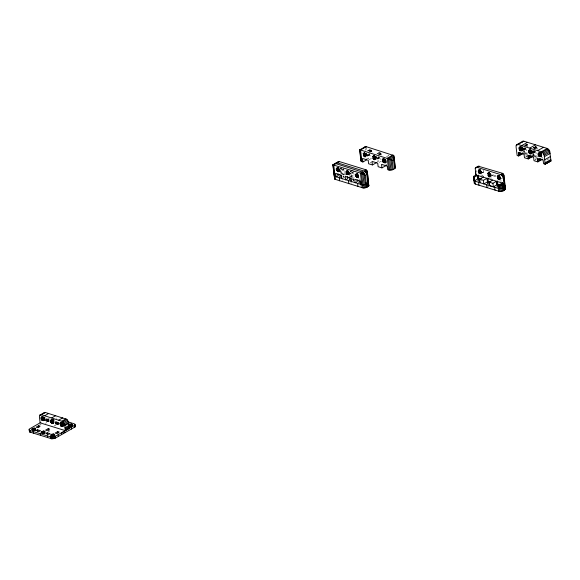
<?xml version="1.0" encoding="UTF-8"?>
<svg xmlns="http://www.w3.org/2000/svg" width="580" height="580" viewBox="0 0 580 580"><rect width="100%" height="100%" fill="white"/><g stroke="black" fill="none" stroke-linecap="round" stroke-linejoin="round"><path stroke-width="0.43" stroke-dasharray="2.9 2.17" d="M367.415 150.807C370.475 149.219 369.032 149.589 369.134 151.554M483.358 170.121C484.061 171.702 483.089 173.434 481.393 172.245M496.001 175.921C492.224 173.964 490.774 175.892 495.697 176.668M344.078 169.121C341.127 170.796 344.208 168.831 343.012 167.315M376.949 153.758C381.589 151.496 377.268 153.091 378.74 155.157M354.329 171.666L352.176 172.876L352.778 172.224M367.93 150.865L369.612 149.872M367.836 150.988L369.286 150.176M369.003 151.3L371.171 150.082L372.135 152.482M369.032 151.583L371.2 150.365M369.91 151.344L371.36 150.532M370.055 151.518L371.504 150.713M339.757 168.671L341.2 167.867M370.185 151.713L371.635 150.901M339.88 168.874L341.315 168.069M370.308 151.916L371.751 151.104M340.105 168.94L341.54 168.135C342.251 169.715 341.272 171.448 339.583 170.259M370.533 151.989L371.983 151.177M367.851 154.512L370.018 153.301M367.647 155.498L369.815 154.28M342.606 169.65L344.172 168.766M367.568 155.643L369.736 154.425M367.234 155.94L370.25 154.244M367.27 156.223L370.163 154.599M377.471 153.809L379.146 152.823M378.537 154.251L380.705 153.033L381.669 155.433M342.099 174.754L343.534 173.949L343.947 177.48M368.909 159.826L371.802 158.202M378.573 154.526L380.741 153.316M379.45 154.287L380.893 153.475M379.588 154.469L381.038 153.656M350.001 171.361L352.161 170.157M379.726 154.657L381.169 153.852M379.842 154.86L381.285 154.055M350.124 171.564L352.408 170.549M380.067 154.932L381.517 154.12M350.255 171.76L352.553 170.73M376.659 157.869L378.827 156.651M377.181 158.441L379.349 157.231M348.515 174.631L351.306 173.043L351.154 171.738M352.14 172.594L354.3 171.383M377.007 158.71L379.269 157.368M376.688 158.92L379.791 157.187M348.551 174.906L351.306 173.043M370.047 162.951L371.497 162.139M376.804 159.166L380.422 157.144M386.483 156.701L388.651 155.491L387.114 156.658M350.914 178.103L353.068 176.9L353.488 180.424M379.168 162.364L381.343 161.153M524.878 145.348L527.046 144.094M524.893 145.45L527.061 144.231L527.988 146.319M524.907 145.587L527.068 144.326M525.059 145.754L527.227 144.536M525.929 145.529L527.372 144.717M526.06 145.718L527.503 144.906M526.176 145.921L527.626 145.109M522.123 148.915L524.298 147.697M522.167 149.256L524.335 148.038M522.181 149.408L525.291 147.748M525.799 147.378L527.967 146.16M522.203 149.56L525.096 147.936M523.392 149.053L525.56 147.835M522.239 149.894L525.857 147.871M523.189 149.618L525.958 147.958M481.922 172.818L483.358 172.013M523.515 149.502L525.893 148.204M481.03 173.485L483.589 172.086M525.915 148.357L523.109 149.952L525.284 148.777M523.131 150.184L526.016 148.465M523.138 150.227L526.031 148.611M523.573 150.314L525.016 149.502M522.885 151.8L524.327 150.988M521.92 152.946L526.981 150.111L524.124 149.227L524.538 152.757L523.479 152.431M49.438 419.057L50.003 418.738M533.339 147.82L534.789 147.008M533.245 147.944L534.688 147.131L534.557 148.676L536.768 147.487L537.522 149.263M533.491 147.972L535.659 146.754M533.615 148.009L535.782 146.791M39.643 424.973L41.108 424.154M523.167 153.961L527.503 151.532M533.738 148.045L535.905 146.834M534.013 148.132L536.181 146.914M534.289 148.219L536.457 147.001M534.412 148.299L536.58 147.037L536.768 147.487M524.059 154.237L527.677 152.214M534.426 148.393L536.594 147.182M534.441 148.538L536.609 147.276M524.849 154.381L527.742 152.765M535.463 148.473L536.906 147.668M45.436 423.327L46.77 422.574M535.594 148.668L537.044 147.856M525.712 155.194L528.605 153.569M531.664 151.866L533.832 150.648M531.701 152.199L533.962 150.923M532.534 151.873L534.695 150.619M53.012 420.804L55.013 419.688M531.722 152.351L534.825 150.698M531.737 152.504L534.63 150.887M532.933 151.996L535.101 150.785M531.78 152.844L535.391 150.815M532.607 152.525L535.5 150.901M525.857 156.404L527.3 155.592M532.73 152.562L535.623 150.945M490.738 176.168L492.899 174.964M532.541 152.772L536.058 150.865M490.97 176.24L493.123 175.029L492.891 173.072M532.52 152.917L535.891 151.025M532.658 153.033L535.543 151.322M525.922 156.955L527.365 156.143M532.549 153.142L535.565 151.51M533.107 153.258L534.55 152.453M532.418 154.751L533.868 153.939M531.461 155.897L536.522 153.062L533.658 152.178L534.071 155.701L532.164 155.114M532.563 155.962L534.006 155.15M532.701 156.912L537.044 154.476M54.099 426.003L56.1 424.879M533.593 157.187L537.211 155.157M535.108 156.926L537.276 155.708M535.253 158.137L538.139 156.52M47.879 431.97L49.88 430.846L48.452 430.403M535.391 159.355L536.841 158.543M500.105 179.379L502.258 178.176M534.731 160.312L536.181 159.5M541.234 158.101L542.677 157.289M546.954 159.87L549.122 158.652M480.798 175.088L482.415 175.095L483.626 176.697M488.723 178.024L491.949 178.038L492.761 179.111M499.873 180.982L501.49 180.989M366.611 158.268L368.662 158.753L368.249 155.222L371.519 156.23M534.992 146.544L536.58 147.037M369.583 149.596L371.171 150.082M379.117 152.54L380.705 153.033M381.053 159.181L377.783 158.166L378.203 161.697L375.912 160.986M385.446 163.937L386.976 164.408M340.235 168.345L341.047 169.44L342.635 169.925M352.176 172.876L350.4 171.941M344.708 171.158L341.439 170.15L341.859 173.681M354.242 174.109L350.98 173.094L351.393 176.625M349.117 173.21L350.704 173.703M339.286 171.361L345.006 173.13L345.317 175.776M350.45 174.812L354.539 176.073M340.264 172.941L343.534 173.949M349.805 175.885L353.068 176.9M345.056 174.667L340.888 173.376L340.511 170.02M349.102 175.921L354.235 177.502M358.636 178.865L360.165 179.336M344.571 177.35L342.903 176.835A2.066 0.884 -6.7 0 0 343.839 175.841A2.066 0.884 -6.7 0 0 342.272 175.269M352.082 179.677L353.749 180.191M56.586 417.934L56.883 418.39M45.624 417.303L45.276 416.897M524.943 145.08L525.023 145.725M476.332 170.549L476.521 172.202M366.328 146.689L366.821 150.894M365.465 148.509L365.675 150.285M353.401 178.901L353.655 181.105M343.86 175.95L344.034 177.422M481.516 180.67A2.066 0.884 -6.7 0 1 480.617 180.996M342.758 179.916A2.066 0.884 -6.7 0 1 342.229 180.003M361.296 185.897A2.066 0.884 -6.7 0 1 360.26 185.897M351.763 182.954A2.066 0.884 -6.7 0 1 350.726 182.946M352.314 178.249A2.066 0.884 -6.7 0 1 352.437 179.778M488.49 186.876A2.066 0.884 -6.7 0 1 487.932 186.542"/><path stroke-width="0.87" d="M365.704 187.731L364.168 174.797L360.434 173.108L332.811 164.829L334.696 179.176L363.254 188.007L365.704 187.731L368.771 186.013L367.357 171.629L366.219 169.868L339.517 161.617L338.452 161.66L335.791 163.154L335.385 163.915M386.287 165.452L381.952 167.888L381.538 164.357L387.259 166.126L387.672 169.657C390.231 170.708 393.218 169.933 395.248 168.149L393.813 155.563M504.875 185.528L504.955 186.579L504.281 187.123L503.28 178.125L503.875 175.131L502.737 173.376L478.304 166.199L475.651 167.685L475.245 168.446L475.861 175.073M516.512 144.782L522.979 141.157L523.87 141.208L547.237 148.436L549.63 150.873L551 160.935L545.214 164.176L544.171 155.302L542.394 152.185L518.085 144.456L516.512 144.782L516.04 146.609L517.142 155.498L518.752 155.998L518.339 152.468L524.059 154.237L524.472 157.767L528.286 158.949L532.628 156.513M368.09 186.557L366.763 174.624L367.27 173.137M394.407 167.301L394.574 168.693L393.53 159.812L394.081 158.209M67.773 421.718L74.864 424.06L75.153 426.88L55.354 438.147L51.845 438.842L29.486 431.933L29.196 429.113L40.897 422.392M75.153 426.88L75.146 424.56M334.413 178.676L334.617 178.125M366.495 159.964L362.884 161.994L361.18 161.312L361.094 160.254M368.771 186.013L367.357 171.629M395.248 168.149L394.168 156.694L389.659 159.181L359.832 149.778M475.651 167.685L477.217 167.359L500.584 174.58L502.352 175.943L503.868 175.095L505.499 188.971L503.295 190.813L499.786 191.509L475.325 184.099L474.288 183.215L473.526 176.74L475.817 174.863L477.471 175.37L477.884 178.901L474.259 180.938M474.135 179.72L474.223 180.779L474.976 181.163L498.336 188.384L500.678 188.536L502.947 187.869M474.288 183.215L474.483 182.664M39.875 415.077L39.404 416.904L40.158 422.856L65.373 430.65L69.375 428.402L68.679 422.472L66.903 419.354L45.45 412.503L44.559 412.445L39.875 415.077L41.448 414.751L62.894 421.595L64.677 424.712L65.373 430.65M43.471 413.591L44.559 412.445M333.913 164.742L335.001 163.596L335.892 163.647L363.537 172.412L365.291 175.443L366.342 184.404M521.891 142.303L522.979 141.157M60.146 423.313C65.765 421.631 61.857 431.455 60.146 423.313L61.48 422.566M338.611 168.534C342.707 176.305 331.441 167.424 338.575 168.258M346.144 171.434C347.246 169.295 350.131 173.34 348.848 174.326C347.21 176.248 343.954 170.723 347.587 170.629M363.196 153.49C369.098 151.721 364.994 162.037 363.196 153.49L364.639 152.678M357.679 174.428C361.782 182.2 350.516 173.319 357.65 174.152M372.954 156.506C374.057 154.367 376.942 158.405 375.659 159.399C374.02 161.312 370.765 155.788 374.404 155.694M384.895 162.929C382.104 163.125 381.212 157.354 384.46 159.217C386.244 160.617 383.793 164.118 386.338 162.117M478.427 170.469C479.529 168.331 482.408 172.376 481.125 173.362C479.493 175.283 476.231 169.759 479.863 169.665M487.736 173.347C493.638 171.578 489.534 181.903 487.736 173.347L489.571 172.354M497.27 176.298C503.172 174.529 499.068 184.846 497.27 176.298L499.104 175.298M538.363 153.461C539.465 151.322 542.343 155.368 541.067 156.353C539.422 158.268 536.166 152.743 539.813 152.649M364.095 147.4L365.255 146.733M29 429.671L30.037 430.556L50.532 436.892L52.874 437.045L55.144 436.385L74.95 425.118M498.771 184.998C500.04 185.528 506.391 183.526 502.265 183.041L498.771 184.998L499.184 188.529M335.791 163.154L337.364 162.828L364.059 171.078L365.835 172.441L366.763 174.624M338.445 161.66L333.739 164.858L335.45 179.561M478.304 166.199L475.245 168.446M473.526 176.74L473.976 177.335L477.471 175.37M335.001 163.596L332.811 164.829L333.116 165.242M337.364 162.828L339.517 161.617M388.368 158.594L393.798 155.549L366.328 146.689L360.55 149.93L361.927 161.697M336.385 168.417L337.821 167.613M336.69 168.345L338.125 167.54M336.61 168.49L338.046 167.685M363.421 153.562L364.863 152.75M336.61 170.375C338.705 167.439 341.308 170.999 337.422 171.47M363.421 155.447L366.313 153.831M336.842 170.447L338.995 169.237M363.653 155.52L366.546 153.903M336.958 170.65L339.119 169.44M363.769 155.723L365.937 154.505M337.096 170.846L339.249 169.635M363.906 155.918L366.074 154.701M337.234 171.02L339.394 169.817M364.044 156.093L366.937 154.476M337.393 171.187L339.546 169.983M364.204 156.259L367.089 154.643M364.233 156.542L367.125 154.918M373.034 156.368L374.484 155.556M346.151 173.326C348.239 170.389 350.842 173.949 346.956 174.413M346.376 173.398L348.536 172.188M372.962 158.398L375.854 156.774M373.186 158.471L376.079 156.846M346.499 173.601L348.652 172.391M373.31 158.674L376.195 157.049M346.63 173.79L348.783 172.579M373.44 158.862L376.333 157.245M346.775 173.971L348.928 172.76M373.585 159.043L376.471 157.419M346.927 174.138L349.08 172.927M373.738 159.21L375.905 157.992M373.766 159.486L375.934 158.275M355.685 174.384L357.12 173.579M362.884 161.994L362.471 158.463L368.191 160.232L368.604 163.763L372.418 164.938L376.753 162.509M382.263 159.384L384.018 158.5M382.495 159.457L383.938 158.644M362.594 171.905L360.434 173.108L362.152 187.811M364.059 171.078L366.219 169.868M393.03 154.94L387.244 158.18L388.629 169.947M355.685 176.269C357.773 173.333 360.376 176.893 356.497 177.364M355.91 176.342L358.07 175.131M382.495 161.341L385.388 159.725M382.72 161.414L385.613 159.797M356.033 176.545L358.186 175.334M363.537 172.412L361.558 173.522L362.921 185.063L334.356 176.233M365.008 171.593L366.995 170.476L367.205 172.26M382.843 161.617L385.736 160M356.163 176.74L358.317 175.53M382.974 161.813L385.142 160.595M356.308 176.915L358.462 175.711M383.119 161.987L385.287 160.776M356.461 177.081L358.621 175.878M383.271 162.153L385.439 160.943M383.308 162.436L386.193 160.812M362.848 174.116L364.363 173.268M365.835 172.441L367.35 171.593M384.859 162.647L386.309 161.834M364.168 174.797L364.987 174.341M366.451 173.522L367.27 173.057M390.963 170.107L389.659 159.181L390.978 159.87L394.081 158.13M390.978 159.87L392.189 160.566L393.53 159.812M363.254 188.007L362.906 185.063L366.415 184.36L368.423 183.07L368.336 182.018M477.217 167.359L479.377 166.148M516.106 145.544L523.87 141.208M40.803 415.091L45.45 412.503M521.739 145.58L527.524 142.339M478.507 170.332L479.943 169.527M519.18 147.53L520.818 146.617M519.086 147.646L520.738 146.754M519.122 147.987L520.564 147.175M519.158 148.321L521.333 147.11M519.18 148.48L522.072 146.856M519.194 148.632L521.369 147.414M519.238 148.966L521.405 147.748M519.274 149.306L522.167 147.682M41.18 417.455L42.695 416.599M478.427 172.362C480.515 169.425 483.118 172.985 479.239 173.456M519.296 149.459C525.763 155.23 519.354 141.136 519.296 149.459L522.188 147.835M41.086 417.564L42.623 416.737M519.332 149.466L522.297 147.871M44.653 415.737L48.655 413.497M478.652 172.434L480.813 171.223M519.484 149.517L522.413 147.907M41.129 417.883L43.13 416.766M478.775 172.637L480.929 171.426M519.644 149.734L522.537 148.11M41.166 418.209L43.166 417.085M478.906 172.826L481.066 171.622M519.774 149.923L521.942 148.705M41.18 418.354L43.181 417.23M41.202 418.499L43.203 417.375M479.051 173.007L481.204 171.803M519.919 150.104L522.087 148.886M479.203 173.174L481.364 171.963M520.072 150.271L522.239 149.053L520.079 150.314M41.238 418.818L43.906 417.325M522.254 149.19L520.101 150.503L522.399 149.372M41.274 419.137L43.942 417.643M41.289 419.289C47.451 424.785 41.347 411.365 41.289 419.289L43.993 417.803M520.499 150.669L521.949 149.857M41.398 419.318L44.174 417.854M520.775 150.756L522.217 149.944M41.622 419.543L44.29 418.049M520.898 150.793L522.471 150.024M41.745 419.732L44.413 418.231M41.883 419.898L44.551 418.405M42.028 420.058L44.696 418.564M42.035 420.101L44.036 418.977M518.404 153.018L519.847 152.207M44.051 419.072L42.057 420.283L44.181 419.238M42.441 420.442L44.442 419.318M42.703 420.522L44.703 419.398M42.934 420.594L44.269 419.848M43.195 420.674L44.529 419.927M518.549 154.237L520.717 153.018M529.772 148.067L535.55 144.826M45.95 419.826L47.284 419.079M518.687 155.447L522.304 153.417M46.023 420.471L48.691 418.97M518.999 155.447L521.891 153.823M46.059 420.761L48.923 421.646L48.698 419.775L45.842 418.89L46.059 420.761L48.727 419.26M35.721 430.49C36.758 425.292 27.122 430.607 34.401 429.968M518.607 155.955L523.087 153.569M51.7 417.919L55.702 415.672M488.041 173.282L489.476 172.47M528.619 150.597L530.062 149.785M46.509 420.899L48.51 419.775M481.212 178.618L478.123 178.981L477.71 175.45L482.951 177.074L483.626 176.697M487.961 173.42L489.397 172.615M528.655 150.938L530.105 150.126M38.708 425.691L36.04 427.192L37.468 427.634L40.136 426.133L38.708 425.691L38.918 427.46M528.699 151.271L530.867 150.053M47.487 421.203L48.822 420.457M528.713 151.424L530.881 150.206M479.566 179.176L483.191 177.147L487.004 178.321L487.432 181.91L483.8 183.947L483.379 180.358L479.566 179.176L479.986 182.765M528.735 151.576L530.903 150.365M528.772 151.916C532.454 147.501 532.672 156.781 529.453 153.047C527.597 151.605 529.207 148.342 530.983 150.727M50.605 420.37C56.231 418.68 52.323 428.511 50.605 420.37L51.939 419.615M528.815 152.25L531.708 150.633M50.641 420.377L52.236 419.55M487.961 175.312C490.057 172.376 492.659 175.936 488.773 176.4M528.829 152.402L531.722 150.785M50.627 420.514L52.156 419.688M528.866 152.417L531.838 150.822L529.025 152.468M488.193 175.385L490.346 174.174M33.575 428.315C32.393 430.889 36.148 430.135 35.51 428.729M50.663 420.834L52.664 419.71M488.309 175.588L490.47 174.377M529.178 152.678L532.07 151.054M50.699 421.152L53.367 419.659M488.44 175.776L490.6 174.565M529.308 152.874L532.201 151.25M50.721 421.298L53.389 419.804M488.585 175.957L490.745 174.747M50.736 421.442L52.736 420.326M529.453 153.047L532.346 151.431M488.737 176.124L490.897 174.913M529.605 153.214L532.498 151.597L529.627 153.359M50.772 421.769L52.773 420.645M529.641 153.497L531.802 152.236M529.765 153.533L531.933 152.315M50.808 422.088L52.809 420.964M50.83 422.233L53.606 420.768M530.04 153.62L532.208 152.402M37.642 429.816L36.308 430.563L39.172 431.447L40.506 430.701L37.642 429.816L37.852 431.578M51.011 422.291L53.715 420.804M530.308 153.7L532.484 152.489M51.156 422.494L53.824 421M530.562 153.78L532.005 152.968M483.379 180.358L487.004 178.321M51.286 422.675L53.955 421.182M530.83 153.867L532.28 153.055M51.417 422.849L53.425 421.725M51.569 423.009L53.57 421.885M527.938 155.969L529.388 155.157M51.584 423.139L53.57 421.928M537.798 150.546L543.583 147.305M51.598 423.277L53.592 422.11M51.714 423.313L53.715 422.189M51.975 423.393L53.976 422.269M52.236 423.473L53.57 422.726M52.352 423.509L53.694 422.762M52.475 423.545L53.809 422.798M58.747 420.094L62.749 417.854M528.083 157.18L530.976 155.563M55.484 422.776L56.818 422.022M55.564 423.414L57.565 422.291M528.228 158.398L531.838 156.368M530.584 157.144L532.034 156.332M55.593 423.704L58.457 424.589L58.239 422.726L55.375 421.841L55.593 423.704L57.594 422.588M497.575 176.226L499.01 175.421M500.584 174.58L502.737 173.376M538.153 153.548L539.777 152.641M541.452 151.677L547.237 148.436M56.042 423.849L58.044 422.726M487.425 181.852L490.752 181.562M497.495 176.371L498.93 175.566M538.197 153.881L540.364 152.663M43.616 431.237C45.45 430.86 45.748 432.695 43.855 432.985L43.616 431.237L41.078 432.035L41.129 432.629L43.058 433.064L42.855 431.295M48.242 428.642L45.573 430.135L47.002 430.577L49.677 429.084L48.242 428.642L48.452 430.403M61.951 421.087L65.953 418.84M538.233 154.222L540.4 153.004M57.028 424.147L59.029 423.03M538.255 154.374L541.147 152.75M496.959 184.803L493.334 186.832L489.52 185.651L489.099 182.127L492.732 180.09L496.545 181.272L496.959 184.803L501.098 184.512M538.269 154.526L541.162 152.903M542.394 152.185L548.18 148.944M538.312 154.86L541.198 153.243M62.894 421.595L66.903 419.354M538.349 155.201L540.516 153.983M60.16 423.458L61.864 422.385M497.502 178.263C499.59 175.319 502.193 178.879 498.307 179.35M538.37 155.353L540.574 154.149M60.364 423.378L61.697 422.632M538.479 155.389L541.452 153.794L538.595 155.425M497.727 178.328L499.88 177.118M60.197 423.784L62.198 422.661M543.221 153.04L549.006 149.792M497.843 178.531L500.003 177.321M538.711 155.629L541.604 154.004M60.24 424.103L62.241 422.979M497.981 178.727L500.134 177.516M60.255 424.248L62.256 423.125M538.849 155.817L541.735 154.2M498.118 178.908L500.279 177.697M538.987 155.998L541.162 154.78M60.269 424.393L62.27 423.27M63.72 422.45L67.73 420.203M498.278 179.068L500.431 177.864M539.146 156.165L541.314 154.947L539.161 156.303M60.306 424.712L62.981 423.219M539.175 156.44L541.343 155.186M539.298 156.484L541.466 155.266M60.349 425.038L63.017 423.538M503.28 178.125L502.976 177.023L503.788 176.566M543.844 154.113L549.63 150.873M60.364 425.184L63.14 423.719M539.574 156.564L541.742 155.353M47.183 432.76L45.849 433.507L48.706 434.391L50.039 433.644L47.183 432.76L47.386 434.529M60.545 425.241L63.249 423.755M539.85 156.651L541.415 155.882M60.697 425.445L63.365 423.944M540.096 156.731L541.539 155.918M64.344 423.523L68.346 421.283M489.099 182.127L492.92 183.302L496.545 181.272M60.82 425.626L63.488 424.132M60.958 425.8L63.626 424.299M61.103 425.952L63.771 424.459L61.117 426.09M544.171 155.302L549.956 152.061M61.132 426.22L63.8 424.683M61.255 426.257L63.256 425.133M61.516 426.336L63.517 425.212M61.77 426.416L63.778 425.299M64.677 424.712L68.679 422.472M61.893 426.452L63.227 425.705M62.009 426.488L63.343 425.742M62.27 426.575L63.604 425.822M537.616 160.131L540.509 158.507M544.337 156.687L550.123 153.446M64.786 425.64L68.788 423.4M537.761 161.341L541.372 159.319M51.946 434.232C49.865 434.674 50.736 436.341 52.599 436.008C54.636 434.949 50.656 432.608 52.186 436.008M68.737 424.821L71.122 424.111L72.551 424.553L72.602 425.147L70.644 426.003L70.434 424.234M528.286 158.949L527.872 155.418L533.593 157.187L534.013 160.718L537.827 161.893L542.887 159.058M52.896 434.188C56.84 434.391 53.179 435.957 51.381 436.428L51.178 434.666M57.775 431.585L55.107 433.086L56.543 433.528L59.211 432.027L57.775 431.585L57.986 433.354M65.025 427.685L69.027 425.437M502.7 182.591L502.034 182.968L496.784 181.344L497.198 184.875M544.692 159.739L550.478 156.499M65.141 428.7L69.143 426.459M65.264 429.722L69.267 427.474M545.055 162.791L550.841 159.551M547.505 162.371L550.398 160.747M544.859 164.067L551 160.935M537.827 161.893L537.413 158.362L543.134 160.131L543.547 163.661L545.106 164.147L550.891 160.899M501.526 175.095L503.52 173.993L505.303 189.522M69.738 424.263L70.136 426.083L70.18 424.27M366.328 146.689L365.262 146.733L359.622 149.901L360.898 160.812M492.492 180.018L487.243 178.393L487.664 181.924M381.952 167.888L378.138 166.707L377.725 163.176L372.005 161.407L372.418 164.938M338.06 174.384L339.699 174.885M346.942 177.125L349.232 177.835M357.244 180.307L358.766 180.779M365.32 182.809L367.814 183.577M68.81 425.713L69.883 426.046M34.466 429.954L34.822 430.063L34.619 428.294M44 432.897L43.906 431.165M53.541 435.848L53.44 434.115M474.223 180.779L473.976 177.335M364.204 174.863L365.291 175.443M359.912 150.263L359.825 149.778L361.18 161.312M502.352 175.943L502.976 177.023M505.216 188.464L505.499 188.971M395.161 167.091L395.444 167.591M368.684 184.955L368.967 185.462M334.37 176.24L334.087 173.529M75.074 425.829L75.349 426.329M475.448 171.738L476.093 175.834M503.868 183.592L504.629 190.066M503.658 183.708L504.419 190.182M503.201 183.969L503.962 190.443M502.737 184.222L503.498 190.697M502.534 184.338L503.295 190.813M501.475 184.766L502.236 191.24M499.503 175.74L499.655 177.052M500.257 185.006L501.018 191.48M499.025 185.042L499.786 191.509M497.451 180.967L497.865 184.498M498.336 188.384L498.684 191.32M494.689 187.253L495.03 190.196M492.92 183.302L493.334 186.832M487.918 178.024L488.331 181.554M486.656 184.774L487.004 187.71M480.428 169.846L480.581 171.158M478.377 175.073L478.79 178.604M478.63 182.287L478.971 185.23M474.976 181.163L475.325 184.099M473.722 176.19L474.571 183.715M392.189 160.566L393.24 169.44M391.014 159.928L392.182 169.868M388.375 158.608L389.731 170.136M367.539 183.729L367.887 186.673M367.082 183.99L367.423 186.934M366.618 184.244L366.966 187.188M366.415 184.36L366.756 187.304M362.877 174.138L364.486 187.971M360.861 184.585L360.448 181.054L354.728 179.285L355.141 182.816L357.302 181.605L357.091 179.844M357.686 173.754L357.838 175.066M357.635 183.584L357.976 186.528M351.328 181.634L350.914 178.103L345.194 176.334L345.607 179.865L347.768 178.654L347.558 176.893M348.152 170.81L348.305 172.115M348.457 180.75L348.798 183.686M341.794 178.691L341.381 175.16L335.661 173.391L336.074 176.922L338.227 175.711L338.024 173.949M338.618 167.859L338.771 169.172M339.278 177.908L339.619 180.851M333.406 167.729L333.797 171.042M333.014 164.706L334.696 179.176M74.269 425.662L74.479 427.424M71.949 424.364L72.159 426.126M71.84 424.328L72.043 426.097M71.724 424.292L71.934 426.061M71.478 424.219L71.688 425.981L69.281 426.401L69.071 424.632M71.239 424.139L71.442 425.909M71.122 424.111L71.239 425.923M70.97 424.19L71.151 425.974M71.282 427.337L71.492 429.099M70.695 424.212L70.898 425.981M69.839 424.292L70.136 426.083M69.636 424.321L69.847 426.083M69.404 424.444L69.614 426.213M69.18 424.575L69.382 426.343M64.706 431.02L64.916 432.789M63.06 431.94L63.271 433.709M61.422 432.861L61.625 434.63M58.131 434.71L58.341 436.472M55.144 436.385L55.354 438.147M54.65 434.485L54.853 436.254M54.404 434.413L54.607 436.174M54.157 434.333L54.368 436.102M54.049 434.304L54.252 436.066M53.933 434.268L54.143 436.029M54.092 436.812L54.295 438.574M53.686 434.188L53.897 435.957M53.331 434.079L53.447 435.899M53.179 434.166L53.36 435.95M52.642 434.21L52.852 435.971M52.874 437.045L53.077 438.813M52.389 434.246L52.599 436.008M52.041 434.26L52.345 436.059M51.845 434.289L52.048 436.059M51.613 434.42L51.823 436.189M51.388 434.55L51.591 436.312M51.634 437.081L51.845 438.842M51.279 434.608L51.489 436.37M50.532 436.892L50.743 438.654M47.328 435.899L47.538 437.668M44.508 431.353L44.827 433.151M44.399 431.317L44.609 433.086M44.152 431.245L44.363 433.006M43.797 431.136L43.971 432.912L42.057 433.369L41.847 431.6M43.703 431.186L43.855 432.985M43.362 431.237L43.572 433.006M43.108 431.259L43.319 433.028M42.572 431.339L42.811 433.108M42.717 433.079L42.441 431.295L42.514 433.108M42.079 431.476L42.289 433.238M40.281 433.724L40.491 435.486M35.329 428.518L35.54 430.28M35.09 428.439L35.293 430.208M34.974 428.41L35.184 430.172M34.865 428.373L35.068 430.135M34.372 428.221L34.583 429.983M34.256 428.185L34.38 430.005M34.111 428.272L34.285 430.055M33.828 428.294L34.039 430.055M33.321 428.352L33.524 430.113M32.973 428.366L33.277 430.164M32.879 428.337L33.118 430.113M33.234 431.542L33.444 433.311M32.77 428.395L32.98 430.164M32.545 428.526L32.748 430.295M32.313 428.656L32.523 430.418M32.212 428.714L32.415 430.476M30.037 430.556L30.24 432.317M29.283 430.172L29.486 431.933M489.622 184.034A2.066 0.884 -6.7 0 1 487.504 183.258A2.066 0.884 -6.7 0 1 490.013 182.236M480.088 181.083A2.066 0.884 -6.7 0 1 477.971 180.315A2.066 0.884 -6.7 0 1 480.479 179.292M499.155 186.977A2.066 0.884 -6.7 0 1 497.038 186.209A2.066 0.884 -6.7 0 1 499.547 185.187M341.881 177.059A2.066 0.884 -6.7 0 1 339.757 176.407A2.066 0.884 -6.7 0 1 341.743 175.298M360.956 182.954A2.066 0.884 -6.7 0 1 358.832 182.301A2.066 0.884 -6.7 0 1 360.811 181.192M351.415 180.01A2.066 0.884 -6.7 0 1 349.29 179.35A2.066 0.884 -6.7 0 1 351.277 178.241"/></g></svg>
